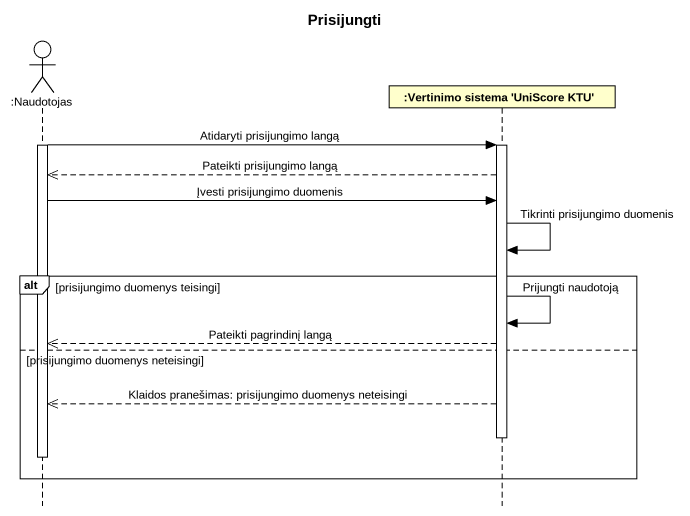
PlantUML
@startuml
title Prisijungti
hide footbox
actor ":Naudotojas" as Naudotojas
participant ":Vertinimo sistema 'UniScore KTU'" as Vertinimo_sistema_UniScore

activate Naudotojas
Naudotojas -> Vertinimo_sistema_UniScore : Atidaryti prisijungimo langą
activate Vertinimo_sistema_UniScore
Vertinimo_sistema_UniScore -->> Naudotojas : Pateikti prisijungimo langą
Naudotojas -> Vertinimo_sistema_UniScore : Įvesti prisijungimo duomenis
Vertinimo_sistema_UniScore -> Vertinimo_sistema_UniScore : Tikrinti prisijungimo duomenis
alt prisijungimo duomenys teisingi
  Vertinimo_sistema_UniScore -> Vertinimo_sistema_UniScore : Prijungti naudotoją
  Vertinimo_sistema_UniScore -->> Naudotojas : Pateikti pagrindinį langą
else prisijungimo duomenys neteisingi
  Vertinimo_sistema_UniScore -->> Naudotojas : Klaidos pranešimas: prisijungimo duomenys neteisingi
  deactivate Vertinimo_sistema_UniScore
  deactivate Naudotojas
end
@enduml
